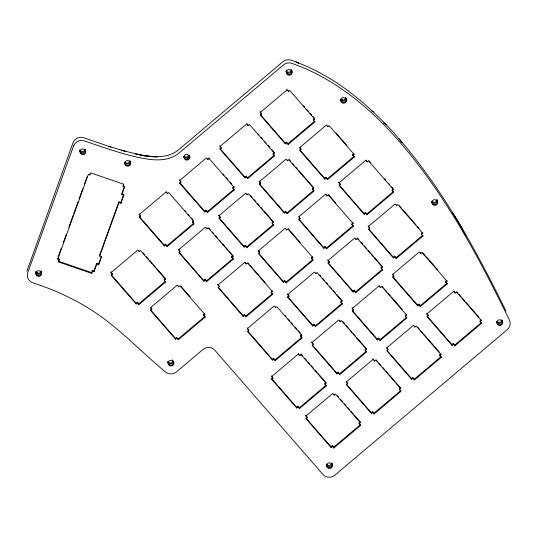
<?xml version="1.0" encoding="UTF-8"?>
<svg xmlns="http://www.w3.org/2000/svg" width="537" height="537" viewBox="0 0 537 537"><rect width="100%" height="100%" fill="white"/><g stroke="black" fill="none" stroke-linecap="round" stroke-linejoin="round"><path stroke-width="0.81" d="M26.85 271.219L73.012 142.741C74.515 138.593 79.442 136.197 83.611 137.734L110.864 147.044L108.957 146.353L126.282 151.629L121.1 150.165L142.627 155.515L135.693 153.998L150.467 156.529M57.54 258.545L59.117 259.089L58.506 261.942L91.686 273.346L92.297 270.487L93.868 271.024L94.009 271.789L92.445 271.252L92.297 270.487M123.45 184.178L123.094 186.346L124.658 186.883L121.892 194.535L123.839 195.206L120.919 203.308L118.972 202.637L118.831 201.872L120.771 202.536L120.919 203.308M91.686 273.346L92.445 271.252M123.094 186.346L123.846 184.251L90.666 172.854L89.907 174.941L88.337 174.404L57.687 259.311L59.265 259.854L58.506 261.942M118.831 201.872L99.56 255.256L99.707 256.028L101.647 256.693L98.721 264.801L96.774 264.137L96.633 263.365L98.573 264.036L98.721 264.801M99.707 256.028L118.972 202.637M120.771 202.536L123.691 194.434L123.839 195.206M58.137 256.887L61.252 248.269M63.514 241.999L66.064 234.944M68.89 227.104L73.133 215.344M73.703 213.78L77.946 202.019M79.08 198.885L82.758 188.695M84.45 183.996L87.001 176.942M124.215 186.943L121.751 193.77L121.892 194.535M93.868 271.024L96.633 263.365M94.009 271.789L96.774 264.137M98.573 264.036L101.238 256.659M506.049 311.198C476.285 250.504 443.475 190.413 399.213 138.922L401.998 142.506C389.734 127.309 375.605 113.656 360.871 100.869L348.614 91.169C332.484 79.181 314.877 69.051 296.008 62.05L298.485 63.057C293.826 61.003 287.657 57.634 283.019 61.627L178.344 149.957C168.578 158.079 155.166 157.287 143.352 155.69L157.193 156.838L152.83 156.858M186.312 159.939L190.004 156.817M164.396 245.986L139.432 217.31L140.701 216.236L139.264 214.585L166.04 191.984L167.477 193.635L168.752 192.568L193.716 221.244L192.447 222.318L193.891 223.976L167.108 246.57L165.524 244.147L164.248 245.214L164.396 245.986L165.665 244.912M285.382 143.889L285.241 143.124L286.51 142.05L286.651 142.815L285.382 143.889L260.418 115.213L261.687 114.139L260.25 112.488L287.033 89.894L286.886 89.122M204.725 211.954L204.577 211.189L205.852 210.115L205.993 210.88L204.725 211.954L179.761 183.278L181.029 182.204L179.445 179.788M181.029 182.204L179.593 180.553L206.369 157.959L207.812 159.603L209.081 158.536L208.933 157.764M245.053 177.922L244.912 177.156L246.181 176.082L246.322 176.848L245.053 177.922L220.089 149.246L221.358 148.172L219.774 145.755M221.358 148.172L219.922 146.52L246.705 123.926L248.141 125.571L249.41 124.503L274.373 153.179L273.105 154.253L274.548 155.911L247.765 178.506L246.322 176.848M287.033 89.894L288.47 91.545L289.738 90.471L314.702 119.147L313.433 120.221L314.877 121.879L288.101 144.473L286.651 142.815M136.197 303.996L111.226 275.32L112.501 274.246L111.058 272.595L137.841 249.994L139.278 251.645L140.546 250.578L165.517 279.253L164.248 280.321L165.691 281.979L138.908 304.58L137.318 302.156L136.049 303.224L136.197 303.996L137.465 302.922M193.568 220.472L192.3 221.546L192.447 222.318M312.917 116.489L314.561 118.382L313.293 119.449L313.433 120.221M232.776 188.286L234.045 187.212L233.904 186.44L232.628 187.514L234.219 189.944L207.436 212.538L205.993 210.88M167.108 246.57L166.967 245.805L193.743 223.204L192.783 222.096M207.436 212.538L207.295 211.773L234.072 189.172L234.219 189.944M247.765 178.506L247.624 177.74L274.407 155.139L274.548 155.911M288.101 144.473L287.953 143.708L314.736 121.107L314.877 121.879M203.778 281.173L178.808 252.497L180.083 251.43L178.646 249.779L205.423 227.178L206.859 228.829L208.134 227.755L233.098 256.431L231.83 257.505L233.273 259.163L206.49 281.764L204.899 279.334L203.63 280.408L203.778 281.173L205.047 280.106M244.107 247.141L219.143 218.465L220.412 217.398L218.975 215.746L245.751 193.145L247.195 194.797L248.463 193.723L273.427 222.399L272.158 223.473L273.602 225.131L246.819 247.732L245.234 245.302L243.959 246.376L244.107 247.141L245.375 246.074M284.435 213.108L259.472 184.433L260.74 183.365L259.304 181.714L286.087 159.113L287.523 160.764L288.792 159.69L313.756 188.366L312.487 189.44L313.93 191.098L287.147 213.699L285.563 211.269L284.295 212.343L284.435 213.108L285.704 212.041M259.472 184.433L259.324 183.667L260.593 182.593L259.633 181.493M299.968 147.46L301.069 149.333L299.8 150.4L324.764 179.076L326.033 178.009L325.892 177.237L324.623 178.311L324.764 179.076M301.069 149.333L299.633 147.682L326.415 125.081L327.852 126.732L329.121 125.658L354.084 154.334L352.816 155.408L354.259 157.066L327.476 179.667L326.033 178.009M156.69 268.507L165.369 278.481L164.1 279.555L164.248 280.321M138.908 304.58L138.761 303.814L165.544 281.213L165.691 281.979M150.776 307.567L151.877 309.433L150.608 310.507L175.579 339.183L176.848 338.109L176.7 337.343L175.431 338.411L175.579 339.183M151.877 309.433L150.441 307.782L177.223 285.181L178.66 286.832L179.929 285.765L204.899 314.44L203.63 315.514L205.074 317.172L178.291 339.767L176.848 338.109M231.83 257.505L231.682 256.733L232.951 255.666L229.151 251.303M264.056 211.034L273.286 221.633L272.011 222.701L272.158 223.473M312.487 189.44L312.346 188.668L313.615 187.601L313.756 188.366M352.816 155.408L352.675 154.636L353.943 153.569L354.084 154.334M206.49 281.764L206.349 280.992L233.125 258.391L233.273 259.163M246.819 247.732L246.678 246.96L273.454 224.359L273.602 225.131M287.147 213.699L287.006 212.927L313.789 190.326L313.93 191.098M327.476 179.667L327.335 178.895L354.118 156.294L352.675 154.636M243.16 316.36L218.19 287.684L219.465 286.617L218.022 284.966L244.805 262.365L246.241 264.016L247.517 262.942L272.481 291.618L271.212 292.692L272.655 294.35L245.872 316.951L244.281 314.521L243.013 315.595L243.16 316.36L244.429 315.293M283.489 282.334L258.525 253.652L259.794 252.585L258.357 250.933L285.134 228.332L286.577 229.984L287.845 228.91L312.809 257.585L311.541 258.659L312.984 260.317L286.201 282.918L284.617 280.489L283.341 281.563L283.489 282.334L284.758 281.26M364.146 214.27L339.183 185.594L340.451 184.52L339.015 182.869L365.798 160.268L367.234 161.919L368.503 160.845L393.467 189.527L392.198 190.595L393.641 192.253L366.858 214.854L365.274 212.43L364.005 213.498L364.146 214.27L365.415 213.196M299.015 216.68L300.123 218.552L298.854 219.62L323.818 248.302L325.086 247.228L324.945 246.456L323.677 247.53L323.818 248.302M300.123 218.552L298.686 216.901L325.469 194.3L326.905 195.951L328.174 194.877L353.138 223.56L351.869 224.627L353.312 226.285L326.53 248.886L325.086 247.228M203.63 315.514L203.483 314.742L204.751 313.668L204.899 314.44M178.291 339.767L178.143 339.001L204.926 316.4L203.483 314.742M311.541 258.659L311.393 257.894L312.668 256.82L312.809 257.585M393.326 188.755L392.057 189.83L392.198 190.595M245.872 316.951L245.731 316.179L272.507 293.585M286.201 282.918L286.06 282.147L312.836 259.552L311.393 257.894M326.53 248.886L326.389 248.114L353.171 225.52L353.312 226.285M366.858 214.854L366.717 214.088L393.5 191.487L392.534 190.38M312.789 326.026L287.819 297.35L289.094 296.283L287.657 294.632L314.434 272.031L315.87 273.682L317.145 272.608L342.109 301.284L340.841 302.358L342.284 304.016L315.501 326.617L313.917 324.187L312.641 325.261L312.789 326.026L314.058 324.959M353.118 291.994L352.97 291.229L354.245 290.155L354.386 290.926L353.118 291.994L328.154 263.318L329.423 262.251L327.986 260.599L354.762 237.998L356.206 239.65L357.474 238.576L357.327 237.81M393.446 257.961L368.483 229.286L369.751 228.218L368.315 226.567L395.098 203.966L396.534 205.617L397.803 204.543L422.767 233.219L421.498 234.293L422.941 235.951L396.158 258.552L394.574 256.122L393.306 257.196L393.446 257.961L394.715 256.894M247.181 327.892L248.765 330.315L247.49 331.383L272.46 360.058L273.729 358.991L273.581 358.219L272.313 359.293L272.46 360.058M248.765 330.315L247.322 328.664L274.105 306.063L275.541 307.714L276.817 306.64L301.781 335.316L300.512 336.39L301.955 338.048L275.172 360.649L273.729 358.991M300.512 336.39L300.364 335.618L301.633 334.551L301.781 335.316M336.538 294.283L341.962 300.519L340.693 301.586L340.841 302.358M354.386 290.926L355.83 292.584L382.613 269.983L381.022 267.554L382.297 266.486L374.698 257.76M381.169 268.325L382.438 267.251L382.297 266.486M275.172 360.649L275.025 359.877L301.807 337.276L301.955 338.048M315.501 326.617L315.36 325.845L342.136 303.244L342.284 304.016M355.83 292.584L355.689 291.813L382.465 269.212L382.613 269.983M396.158 258.552L396.017 257.78L422.8 235.179L422.941 235.951M296.719 408.013L296.572 407.241L297.84 406.173L297.988 406.939L296.719 408.013L271.749 379.337L273.018 378.263L271.581 376.612L298.364 354.011L298.223 353.245M337.048 373.98L312.078 345.304L313.353 344.23L311.91 342.579L338.693 319.978L340.129 321.629L341.404 320.562L366.368 349.238L365.1 350.305L366.543 351.963L339.76 374.564L338.169 372.141L336.9 373.208L337.048 373.98L338.317 372.906M377.377 339.948L352.413 311.272L353.682 310.198L352.245 308.547L379.021 285.946L380.464 287.597L381.733 286.53L406.697 315.206L405.428 316.273L406.871 317.931L380.089 340.532L378.504 338.109L377.229 339.176L377.377 339.948L378.645 338.874M298.364 354.011L299.8 355.662L301.069 354.595L300.928 353.823M392.903 274.3L394.01 276.166L392.742 277.24L417.705 305.915L418.974 304.841L418.833 304.076L417.558 305.144L417.705 305.915M394.01 276.166L392.574 274.514L419.35 251.913L420.793 253.565L422.062 252.497L447.026 281.173L445.757 282.24L447.2 283.898L420.417 306.499L418.974 304.841M318.293 373.772L325.892 382.498L324.623 383.572L326.214 385.996L299.431 408.597L297.988 406.939M356.454 337.249L366.221 348.466L364.952 349.54L365.1 350.305M445.757 282.24L445.609 281.475L446.885 280.401L447.026 281.173M324.771 384.338L326.04 383.27L325.892 382.498M299.431 408.597L299.284 407.831L326.066 385.23L326.214 385.996M339.76 374.564L339.612 373.799L366.395 351.198L366.543 351.963M380.089 340.532L379.948 339.767L406.724 317.166M420.417 306.499L420.276 305.734L447.059 283.133L445.609 281.475M331.06 447.455L306.09 418.779L307.359 417.705L305.922 416.054L332.705 393.453L334.142 395.104L335.41 394.037L360.381 422.713L359.112 423.78L360.555 425.438L333.772 448.039L332.181 445.616L330.913 446.683L331.06 447.455L332.329 446.381M371.389 413.423L371.242 412.651L372.51 411.584L372.658 412.349L371.389 413.423L346.419 384.747L347.694 383.673L346.251 382.022L373.034 359.421L372.893 358.656M452.047 345.358L427.083 316.682L428.351 315.608L426.915 313.957L453.691 291.356L455.134 293.007L456.403 291.94L481.367 320.616L480.098 321.683L481.541 323.341L454.758 345.942L453.174 343.519L451.899 344.586L452.047 345.358L453.315 344.284M373.034 359.421L374.47 361.072L375.746 360.005L400.709 388.681L399.441 389.748L400.884 391.406L374.101 414.007L372.658 412.349M386.915 347.775L388.023 349.641L386.747 350.715L411.718 379.391L412.987 378.317L412.846 377.551L411.57 378.619L411.718 379.391M388.023 349.641L386.586 347.989L413.362 325.388L414.799 327.04L416.074 325.972L441.038 354.648L439.769 355.716L441.213 357.373L414.43 379.974L412.987 378.317M354.266 415.088L360.233 421.941L358.964 423.015L359.112 423.78M396.219 382.921L400.562 387.909L399.293 388.983L399.441 389.748M439.769 355.716L439.622 354.95L440.89 353.876L441.038 354.648M333.772 448.039L333.625 447.274L360.408 424.673L360.555 425.438M374.101 414.007L373.953 413.242L400.736 390.641L400.884 391.406M414.43 379.974L414.289 379.209L441.065 356.608L439.622 354.95M454.758 345.942L454.617 345.177L481.394 322.576M342.895 100.171L340.834 99.224L342.982 100.171M35.664 271.937L38.161 273.353M58.358 261.177L91.538 272.581M36.013 272.407L38.067 273.346M371.429 110.662L373.289 111.897L372.906 111.535M340.888 99.278L341.874 99.949A2.927 2.873 -10.7 0 0 345.794 98.17M36.066 272.46L37.046 273.132A2.927 2.873 -10.7 0 0 41.067 270.984M432.097 201.382L433.131 202.1A2.927 2.873 -10.7 0 0 437.145 199.959M286.456 71.287L287.49 72.005A2.927 2.873 -10.7 0 0 291.41 70.233M497.061 321.515L498.094 322.234A2.927 2.873 -10.7 0 0 502.014 320.461M184.084 156.086L185.117 156.811A2.927 2.873 -10.7 0 0 189.037 155.039M124.967 162.221L126 162.946A2.927 2.873 -10.7 0 0 130.021 160.798M368.899 160.704L370.53 162.57M384.64 178.781L385.727 180.029M388.439 183.144L389.526 184.392M391.695 186.883L392.782 188.131M366.127 160.053L367.234 161.919M336.162 133.149L339.874 137.412M340.404 138.022L346.902 145.48M399.306 205.671L401.508 208.202M402.609 209.464L415.994 224.835M417.524 226.594L419.055 228.353M303.6 105.789L304.694 107.044M306.889 109.561L308.533 111.454M310.178 113.341L311.816 115.233M422.458 252.35L425.17 255.464M426.257 256.713L437.655 269.809M456.799 291.792L457.88 293.034M458.96 294.276L461.122 296.76M462.203 298.001L464.908 301.103M465.988 302.344L478.957 317.246M454.027 291.141L455.134 293.007M365.274 212.43L366.717 214.088M339.035 184.822L364.005 213.498M325.892 177.237L327.335 178.895M394.574 256.122L396.017 257.78M299.653 149.635L324.623 178.311M368.879 229.145L393.306 257.196M286.51 142.05L287.953 143.708M285.241 143.124L260.27 114.441L260.418 115.213M328.57 194.736L335.625 202.838M325.798 194.085L326.905 195.951M418.833 304.076L420.276 305.734M453.174 343.519L454.617 345.177M392.594 276.468L417.558 305.144M426.935 315.91L451.899 344.586M289.188 159.549L290.819 161.415M292.443 163.288L294.075 165.154M295.699 167.027L297.874 169.517M298.955 170.766L313.071 186.977M357.87 238.435L358.958 239.677M361.126 242.174L362.757 244.04M364.381 245.912L366.556 248.409M368.181 250.276L370.355 252.773M371.436 254.014L373.611 256.511M357.474 238.576L382.438 267.251M312.346 188.668L313.306 189.776M381.022 267.554L381.988 268.661M257.948 133.706L259.035 134.955M261.204 137.452L262.835 139.318M264.459 141.191L266.09 143.057M268.258 145.554L269.889 147.427M271.514 149.293L273.689 151.79M247.033 123.705L248.141 125.571M382.129 286.382L383.217 287.631M384.297 288.879L387.016 291.994M388.097 293.242L390.271 295.733M391.352 296.981L402.213 309.446M417.558 327.073L419.182 328.939M420.813 330.812L422.981 333.309M424.069 334.551L439.266 352.01M379.357 285.731L380.464 287.597M324.945 246.456L326.389 248.114M298.706 218.854L323.677 247.53M285.563 211.269L287.006 212.927M328.315 260.378L329.423 262.251M354.245 290.155L355.689 291.813M259.324 183.667L284.295 212.343M352.97 291.229L328.006 262.553L328.154 263.318M246.181 176.082L247.624 177.74M244.912 177.156L219.942 148.474L220.089 149.246M288.241 228.769L300.183 242.482M378.504 338.109L379.948 339.767M412.846 377.551L414.289 379.209M377.229 339.176L352.265 310.5L352.413 311.272M387.15 350.567L411.57 378.619M250.484 195.448L252.115 197.321M253.746 199.187L255.914 201.684M257.545 203.55L259.17 205.423M260.801 207.295L262.969 209.786M319.71 274.957L320.797 276.206M322.965 278.696L324.596 280.569M326.228 282.442L327.852 284.308M329.483 286.181L331.651 288.671M333.282 290.544L335.45 293.034M223.043 173.975L224.13 175.223M226.305 177.713L227.93 179.586M230.105 182.077L231.729 183.949M209.081 158.536L234.045 187.212M342.881 321.663L344.512 323.529M346.143 325.402L348.312 327.899M349.399 329.141L352.111 332.262M353.198 333.504L355.366 336.001M376.142 359.857L377.222 361.106M378.853 362.972L381.022 365.469M382.653 367.342L384.284 369.208M385.908 371.08L388.083 373.571M389.164 374.819L395.138 381.679M258.686 250.712L259.794 252.585M284.617 280.489L286.06 282.147M258.378 252.887L283.341 281.563M245.234 245.302L246.678 246.96M313.917 324.187L315.36 325.845M243.959 246.376L218.995 217.7L219.143 218.465M312.641 325.261L287.678 296.585L287.819 297.35M205.852 210.115L207.295 211.773M180.157 183.13L204.577 211.189M247.913 262.801L249 264.05M250.081 265.291L252.256 267.788M253.336 269.03L265.278 282.751M245.141 262.15L246.241 264.016M338.169 372.141L339.612 373.799M346.587 381.807L347.694 383.673M372.51 411.584L373.953 413.242M312.48 345.157L336.9 373.208M371.242 412.651L346.278 383.975L346.419 384.747M209.074 228.232L210.155 229.48M212.33 231.977L213.417 233.219M215.585 235.716L217.217 237.582M219.385 240.079L221.016 241.952M222.64 243.818L224.815 246.315M225.896 247.557L228.071 250.054M284.811 315.226L285.892 316.468M288.067 318.965L289.691 320.837M291.322 322.703L292.954 324.576M295.122 327.067L296.753 328.939M298.377 330.812L300.552 333.302M231.682 256.733L232.649 257.841M300.364 335.618L301.331 336.726M184.889 210.497L185.97 211.746M188.145 214.243L189.232 215.485M191.4 217.982L193.031 219.855M166.376 191.769L167.477 193.635M301.472 354.447L302.553 355.695M304.727 358.186L306.352 360.058M307.983 361.925L309.614 363.797M311.238 365.67L313.413 368.16M315.038 370.033L317.213 372.524M337.437 395.762L338.525 397.004M340.693 399.501L342.324 401.374M344.492 403.864L346.123 405.737M347.754 407.603L349.379 409.476M351.01 411.342L353.178 413.839M301.069 354.595L326.04 383.27M244.281 314.521L245.731 316.179M218.049 286.919L243.013 315.595M204.899 279.334L206.349 280.992M273.581 358.219L275.025 359.877M179.21 252.356L203.63 280.408M247.893 331.242L272.313 359.293M165.524 244.147L166.967 245.805M164.248 245.214L139.284 216.539L139.432 217.31M271.917 376.397L273.018 378.263M297.84 406.173L299.284 407.831M332.181 445.616L333.625 447.274M296.572 407.241L271.608 378.565L271.749 379.337M330.913 446.683L305.949 418.008L306.09 418.779M180.875 286.241L190.098 296.84M143.117 252.92L144.748 254.793M146.373 256.666L148.548 259.156M149.628 260.405L152.347 263.519M153.428 264.768L155.602 267.258M176.7 337.343L178.143 339.001M150.467 309.735L175.431 338.411M137.318 302.156L138.761 303.814M136.049 303.224L111.085 274.548L111.226 275.32M326.402 464.049L327.792 465.243A2.927 2.873 -10.7 0 0 331.806 463.095M167.9 361.569L169.283 362.764A2.927 2.873 -10.7 0 0 173.203 360.992M79.738 150.051L81.174 151.34A2.927 2.873 -10.7 0 0 85.101 149.568M461.303 227.218L452.261 212.451L459.786 224.412L465.921 235.81M481.367 320.616L481.226 319.844L479.95 320.918L480.098 321.683M447.059 283.133L447.2 283.898M422.767 233.219L422.626 232.454L421.357 233.521L421.498 234.293M441.065 356.608L441.213 357.373M420.646 252.799L420.793 253.565M428.351 315.608L426.767 313.192L426.915 313.957M396.387 204.845L396.534 205.617M393.5 191.487L393.641 192.253M414.658 326.274L414.799 327.04M406.697 315.206L406.556 314.434L405.281 315.508L405.428 316.273M400.562 387.909L400.709 388.681M369.751 228.218L368.167 225.795L368.315 226.567M354.118 156.294L354.259 157.066M353.138 223.56L352.997 222.788L351.722 223.862L351.869 224.627M356.058 238.878L356.206 239.65M374.329 360.307L374.47 361.072M340.451 184.52L338.867 182.103L339.015 182.869M327.704 125.96L327.852 126.732M366.221 348.466L366.368 349.238M353.682 310.198L352.097 307.782L352.245 308.547M314.561 118.382L314.702 119.147M341.962 300.519L342.109 301.284M360.233 421.941L360.381 422.713M339.988 320.864L340.129 321.629M327.839 259.827L327.986 260.599M346.11 381.257L346.251 382.022M288.322 90.773L288.47 91.545M315.729 272.91L315.87 273.682M312.836 259.552L312.984 260.317M334.001 394.339L334.142 395.104M287.376 159.992L287.523 160.764M313.353 344.23L311.769 341.814L311.91 342.579M274.373 153.179L274.232 152.407L272.964 153.481L273.105 154.253M286.429 229.218L286.577 229.984M261.687 114.139L260.103 111.723L260.25 112.488M289.094 296.283L287.51 293.86L287.657 294.632M299.659 354.897L299.8 355.662M273.286 221.633L273.427 222.399M307.359 417.705L305.781 415.289L305.922 416.054M260.593 182.593L260.74 183.365M259.156 180.942L259.304 181.714M275.4 306.942L275.541 307.714M272.481 291.618L272.333 290.853L271.064 291.927L271.212 292.692M258.21 250.161L258.357 250.933M247.047 194.025L247.195 194.797M271.44 375.846L271.581 376.612M232.951 255.666L233.098 256.431M220.412 217.398L218.828 214.975L218.975 215.746M207.665 158.838L207.812 159.603M219.465 286.617L217.881 284.194L218.022 284.966M206.718 228.057L206.859 228.829M193.743 223.204L193.891 223.976M179.613 182.506L179.761 183.278M204.926 316.4L205.074 317.172M180.083 251.43L178.499 249.007L178.646 249.779M178.519 286.067L178.66 286.832M165.369 278.481L165.517 279.253M140.701 216.236L139.117 213.82L139.264 214.585M139.137 250.88L139.278 251.645M112.501 274.246L110.917 271.829L111.058 272.595M89.76 174.169L89.907 174.941M59.117 259.089L59.265 259.854M502.478 321.045A2.927 2.873 -10.7 0 1 500.169 324.717A2.927 2.873 -10.7 0 1 496.752 322.046M501.578 319.696A2.927 2.873 -10.7 0 1 502.276 320.562M502.337 320.267A2.927 2.873 -10.7 0 1 496.826 321.918M332.027 463.27A2.927 2.873 -10.7 0 1 329.664 466.431A2.927 2.873 -10.7 0 1 326.301 464.364M331.671 463.109A2.927 2.873 -10.7 0 1 330.094 467.673A2.927 2.873 -10.7 0 1 326.483 464.451M173.532 361.327A2.927 2.873 -10.7 0 1 167.792 361.891M173.464 361.086A2.927 2.873 -10.7 0 1 171.316 365.254A2.927 2.873 -10.7 0 1 167.974 361.978M172.29 359.904A2.927 2.873 -10.7 0 1 172.766 360.226M41.302 271.695A2.927 2.873 -10.7 0 1 35.778 272.816M40.926 270.997A2.927 2.873 -10.7 0 1 40.799 274.696A2.927 2.873 -10.7 0 1 37.073 275.226A2.927 2.873 -10.7 0 1 35.919 271.709M129.88 160.805A2.927 2.873 -10.7 0 1 128.309 165.376A2.927 2.873 -10.7 0 1 124.698 162.154M85.417 149.367A2.927 2.873 -10.7 0 1 83.054 152.535A2.927 2.873 -10.7 0 1 79.691 150.461M130.256 161.509A2.927 2.873 -10.7 0 1 124.732 162.624M291.732 70.032A2.927 2.873 -10.7 0 1 289.362 73.2A2.927 2.873 -10.7 0 1 285.999 71.132M189.366 155.374A2.927 2.873 -10.7 0 1 183.842 156.495M189.494 155.623A2.927 2.873 -10.7 0 1 187.487 159.227A2.927 2.873 -10.7 0 1 183.869 157.213M291.974 71.314A2.927 2.873 -10.7 0 1 289 74.536A2.927 2.873 -10.7 0 1 286.181 71.22M286.362 70.589A2.927 2.873 -10.7 0 1 286.711 69.971M290.973 69.468A2.927 2.873 -10.7 0 1 291.866 70.817M346.123 98.513A2.927 2.873 -10.7 0 1 340.599 99.634M346.251 98.761A2.927 2.873 -10.7 0 1 343.942 102.433A2.927 2.873 -10.7 0 1 340.532 99.754M345.358 97.405A2.927 2.873 -10.7 0 1 346.05 98.271M437.373 200.126A2.927 2.873 -10.7 0 1 431.855 201.784M436.615 199.563A2.927 2.873 -10.7 0 1 435.99 204.328A2.927 2.873 -10.7 0 1 431.788 201.912M85.356 149.662A2.927 2.873 -10.7 0 1 82.879 153.864A2.927 2.873 -10.7 0 1 80.053 149.917M35.898 273.031L36.194 274.917L37.63 276.206A2.927 2.873 -10.7 0 0 41.154 271.863L38.778 270.675A2.927 2.873 -10.7 0 0 36.107 272.387L35.898 273.031M80.033 151.239L80.322 153.126L81.758 154.414A2.927 2.873 -10.7 0 0 85.282 150.078L82.913 148.883A2.927 2.873 -10.7 0 0 80.235 150.595L80.033 151.239M124.853 162.845L125.148 164.731L126.584 166.014A2.927 2.873 -10.7 0 0 130.108 161.677L127.732 160.489A2.927 2.873 -10.7 0 0 125.061 162.201L124.853 162.845M183.969 156.71L184.258 158.596L185.695 159.885A2.927 2.873 -10.7 0 0 189.219 155.549L186.849 154.354A2.927 2.873 -10.7 0 0 184.171 156.066L183.969 156.71M168.135 362.663L168.423 364.556L169.86 365.838A2.927 2.873 -10.7 0 0 173.384 361.502L171.014 360.314A2.927 2.873 -10.7 0 0 168.343 362.025L168.135 362.663M286.342 71.904L286.63 73.797L288.067 75.079A2.927 2.873 -10.7 0 0 291.591 70.743L289.221 69.555A2.927 2.873 -10.7 0 0 286.55 71.267L286.342 71.904M340.727 99.848L341.015 101.735L342.452 103.023A2.927 2.873 -10.7 0 0 345.976 98.68L343.606 97.492A2.927 2.873 -10.7 0 0 340.928 99.204L340.727 99.848M326.644 465.143L326.932 467.029L328.369 468.318A2.927 2.873 -10.7 0 0 331.893 463.975L329.523 462.787A2.927 2.873 -10.7 0 0 326.845 464.498L326.644 465.143M431.983 201.999L432.272 203.885L433.708 205.174A2.927 2.873 -10.7 0 0 437.232 200.838L434.863 199.65A2.927 2.873 -10.7 0 0 432.191 201.362L431.983 201.999M496.947 322.14L497.242 324.026L498.678 325.308A2.927 2.873 -10.7 0 0 502.202 320.972L499.826 319.784A2.927 2.873 -10.7 0 0 497.155 321.495L496.947 322.14M73.576 145.943L27.877 272.407A8.384 8.236 -10.7 0 0 28.172 278.696L29.374 280.482A8.384 8.236 -10.7 0 0 32.932 282.865C60.204 291.584 86.155 304.566 108.689 322.321C128.497 337.86 146.091 355.944 165.47 371.987A8.344 8.196 -10.7 0 0 176.337 371.966L203.08 349.399A8.35 8.203 -10.7 0 1 214.834 350.252L322.959 474.446A8.35 8.203 -10.7 0 0 334.712 475.299L507.237 329.718A8.35 8.203 -10.7 0 0 509.371 319.938C476.051 251.692 439.394 183.459 386.868 127.833C360.24 100.07 328.557 76.167 291.96 63.393A8.364 8.216 -10.7 0 0 283.543 64.856L178.935 153.132C170.88 159.959 159.697 160.543 149.669 159.408C127.148 156.139 105.715 148.091 84.228 140.909A8.35 8.203 -10.7 0 0 73.576 145.943M386.002 124.49L383.807 122.933L386.284 124.765L386.002 124.49"/></g></svg>
